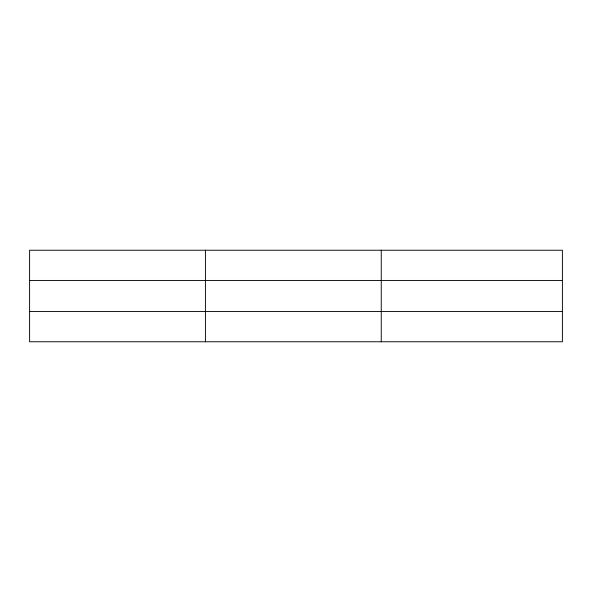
<?xml version="1.0" encoding="UTF-8"?>
<svg xmlns="http://www.w3.org/2000/svg" width="592" height="592" viewBox="0 0 592 592"><rect width="100%" height="100%" fill="white"/><g stroke="black" fill="none" stroke-linecap="round" stroke-linejoin="round"><path stroke-width="0.89" d="M205.424 341.769L205.424 250.231M381.248 341.769L381.248 250.231M562.4 280.438L562.4 250.231L29.6 250.231L29.6 341.769L562.4 341.769L562.4 280.438L29.6 280.438M29.6 311.562L562.4 311.562"/></g></svg>
